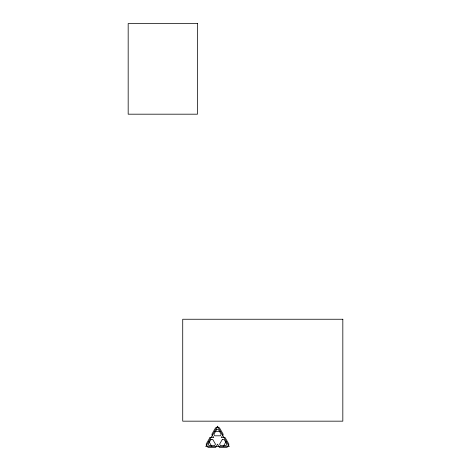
<?xml version="1.0" encoding="UTF-8"?>
<svg xmlns="http://www.w3.org/2000/svg" width="471" height="471" viewBox="0 0 471 471"><rect width="100%" height="100%" fill="white"/><g stroke="black" fill="none" stroke-linecap="round" stroke-linejoin="round"><path stroke-width="0.71" d="M223.225 446.561L226.245 441.321M214.511 431.465L220.552 431.465M208.818 441.321L211.838 446.561M209.942 437.588L206.145 444.165L208.047 447.45L215.636 447.45L217.531 444.165L219.427 447.45L227.016 447.45L228.918 444.165L225.12 437.588L221.323 437.588L223.225 434.303L219.427 427.733L215.636 427.733L211.838 434.303L213.734 437.588L209.942 437.588M217.531 426.231L205.792 446.561L229.265 446.561L217.531 426.231M210.973 439.372L208.206 444.165L209.071 445.666L214.605 445.666L215.471 444.165L212.704 439.372L210.973 439.372M216.666 429.517L213.899 434.303L214.764 435.805L220.298 435.805L221.164 434.303L218.397 429.517L216.666 429.517M222.353 439.372L219.592 444.165L220.457 445.666L225.986 445.666L226.857 444.165L224.09 439.372L222.353 439.372M197.484 23.55L128.177 23.55L128.177 114.188L197.484 114.188L197.484 23.55M342.823 319.25L182.724 319.25L182.724 421.168L342.823 421.168L342.823 319.25"/></g></svg>
